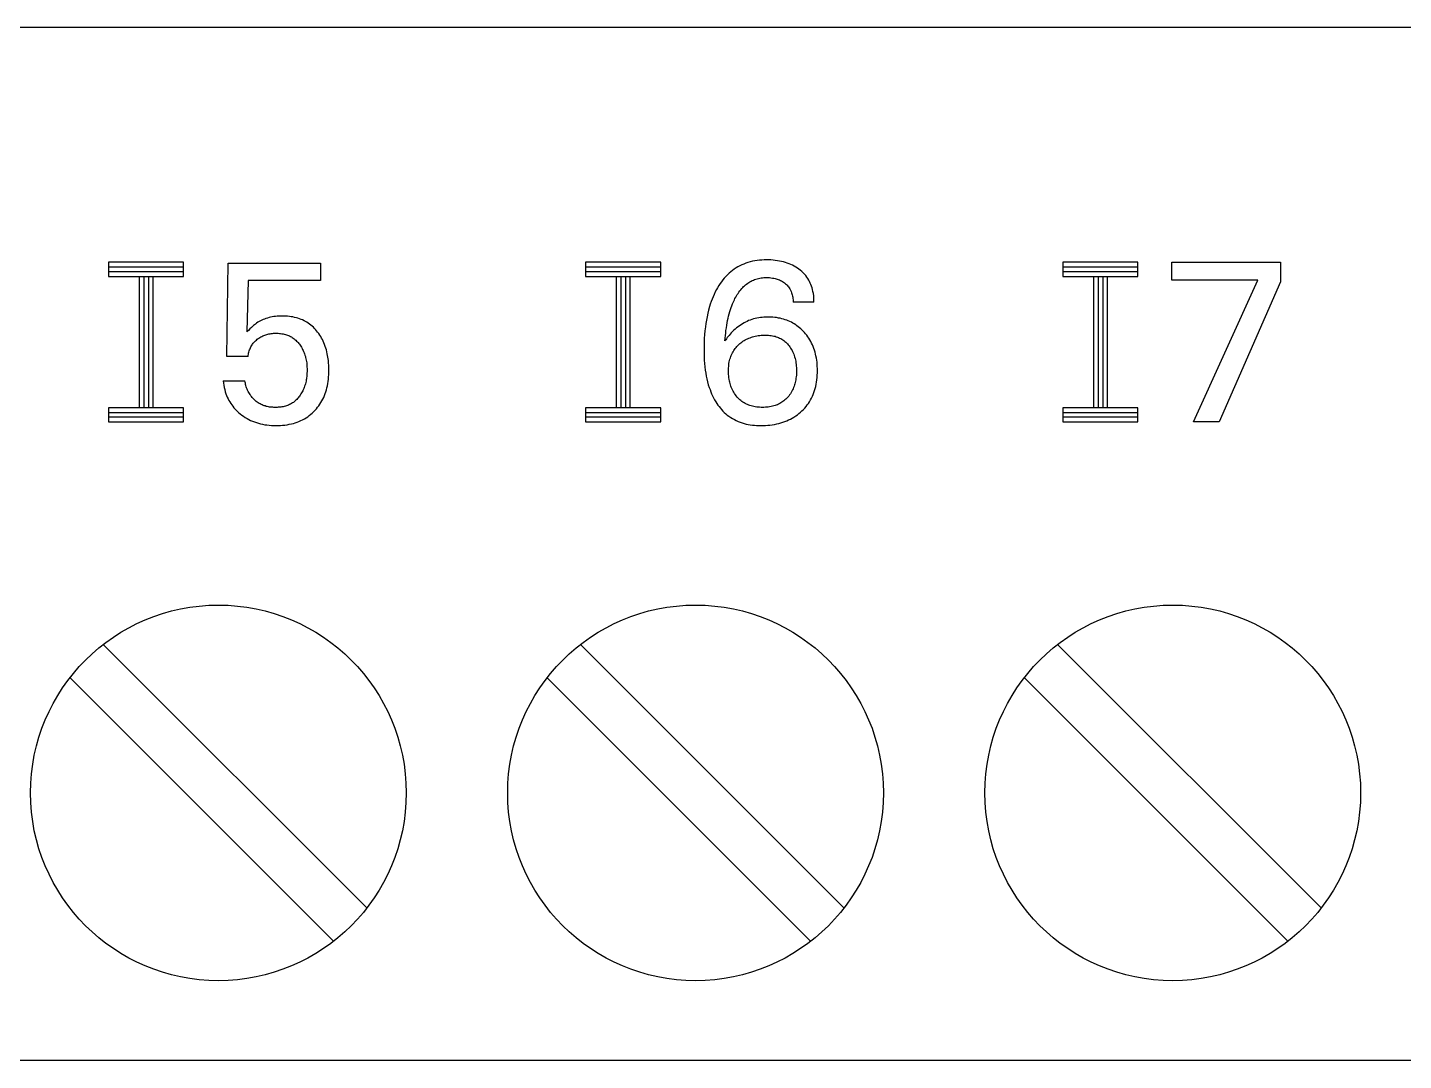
# Model space of a CAD drawing. Extents: x 0 to 420, y 0 to 297.
# Drawn here: x 171.86 to 186.51, y 237.47 to 248.47 of the extents above; entities that cross this region are included whole.
import ezdxf

# ---------------------------------------------------------------- set-up
doc = ezdxf.new("R2010")
doc.units = 0
doc.header["$LTSCALE"] = 23.1
doc.layers.add('10000_FRONT', color=7, linetype='CONTINUOUS')

msp = doc.modelspace()

# ---------------------------------------------------------------- linework, layer by layer
at = {"layer": '10000_FRONT', "color": 7, "linetype": 'CONTINUOUS'}
for p, q in [((203.56, 248.468), (134.06, 248.468)), ((172.72, 245.968), (172.72, 245.818)), ((173.52, 245.968), (172.72, 245.968)), ((173.52, 245.818), (173.52, 245.968)), ((173.979, 244.965), (173.993, 245.959)), ((173.993, 245.959), (174.977, 245.959)), ((174.977, 245.959), (174.977, 245.773)), ((177.8, 245.968), (177.8, 245.818)), ((178.6, 245.968), (177.8, 245.968)), ((178.6, 245.818), (178.6, 245.968)), ((179.483, 245.95), (179.462, 245.941)), ((179.504, 245.959), (179.483, 245.95)), ((179.528, 245.966), (179.504, 245.959)), ((179.552, 245.973), (179.528, 245.966)), ((179.576, 245.979), (179.552, 245.973)), ((179.6, 245.983), (179.576, 245.979)), ((179.625, 245.987), (179.6, 245.983)), ((179.65, 245.99), (179.625, 245.987)), ((179.674, 245.992), (179.65, 245.99)), ((179.699, 245.993), (179.674, 245.992)), ((179.724, 245.994), (179.699, 245.993)), ((179.748, 245.994), (179.724, 245.994)), ((179.771, 245.993), (179.748, 245.994)), ((179.795, 245.991), (179.771, 245.993)), ((179.819, 245.989), (179.795, 245.991)), ((179.842, 245.985), (179.819, 245.989)), ((179.865, 245.982), (179.842, 245.985)), ((179.886, 245.977), (179.865, 245.982)), ((179.906, 245.972), (179.886, 245.977)), ((179.927, 245.967), (179.906, 245.972)), ((179.947, 245.96), (179.927, 245.967)), ((179.966, 245.953), (179.947, 245.96)), ((179.986, 245.945), (179.966, 245.953)), ((182.88, 245.968), (182.88, 245.818)), ((183.68, 245.968), (182.88, 245.968)), ((183.68, 245.818), (183.68, 245.968)), ((184.04, 245.778), (184.04, 245.968)), ((184.04, 245.968), (185.196, 245.968)), ((185.196, 245.968), (185.196, 245.76)), ((173.52, 245.918), (172.72, 245.918)), ((173.52, 245.868), (172.72, 245.868)), ((172.72, 245.818), (173.52, 245.818)), ((173.045, 245.818), (173.045, 244.418)), ((173.095, 245.818), (173.095, 244.418)), ((173.145, 245.818), (173.145, 244.418)), ((173.195, 244.418), (173.195, 245.818)), ((178.6, 245.918), (177.8, 245.918)), ((178.6, 245.868), (177.8, 245.868)), ((177.8, 245.818), (178.6, 245.818)), ((178.125, 245.818), (178.125, 244.418)), ((178.175, 245.818), (178.175, 244.418)), ((178.225, 245.818), (178.225, 244.418)), ((178.275, 244.418), (178.275, 245.818)), ((179.292, 245.818), (179.276, 245.8)), ((179.309, 245.836), (179.292, 245.818)), ((179.327, 245.853), (179.309, 245.836)), ((179.345, 245.868), (179.327, 245.853)), ((179.363, 245.882), (179.345, 245.868)), ((179.381, 245.896), (179.363, 245.882)), ((179.401, 245.908), (179.381, 245.896)), ((179.421, 245.92), (179.401, 245.908)), ((179.441, 245.931), (179.421, 245.92)), ((179.462, 245.941), (179.441, 245.931)), ((179.682, 245.803), (179.696, 245.805)), ((179.696, 245.805), (179.71, 245.805)), ((179.71, 245.805), (179.724, 245.806)), ((179.724, 245.806), (179.74, 245.806)), ((179.74, 245.806), (179.756, 245.805)), ((179.756, 245.805), (179.773, 245.803)), ((180.003, 245.937), (179.986, 245.945)), ((180.021, 245.928), (180.003, 245.937)), ((180.038, 245.918), (180.021, 245.928)), ((180.054, 245.907), (180.038, 245.918)), ((180.07, 245.896), (180.054, 245.907)), ((180.085, 245.884), (180.07, 245.896)), ((180.101, 245.871), (180.085, 245.884)), ((180.116, 245.857), (180.101, 245.871)), ((180.13, 245.842), (180.116, 245.857)), ((180.143, 245.827), (180.13, 245.842)), ((180.155, 245.81), (180.143, 245.827)), ((180.166, 245.794), (180.155, 245.81)), ((183.68, 245.918), (182.88, 245.918)), ((183.68, 245.868), (182.88, 245.868)), ((182.88, 245.818), (183.68, 245.818)), ((183.205, 245.818), (183.205, 244.418)), ((183.255, 245.818), (183.255, 244.418)), ((183.305, 245.818), (183.305, 244.418)), ((183.355, 244.418), (183.355, 245.818)), ((174.206, 245.773), (174.193, 245.226)), ((174.977, 245.773), (174.206, 245.773)), ((179.193, 245.677), (179.18, 245.652)), ((179.205, 245.698), (179.193, 245.677)), ((179.217, 245.72), (179.205, 245.698)), ((179.231, 245.741), (179.217, 245.72)), ((179.245, 245.761), (179.231, 245.741)), ((179.26, 245.781), (179.245, 245.761)), ((179.276, 245.8), (179.26, 245.781)), ((179.432, 245.65), (179.441, 245.663)), ((179.441, 245.663), (179.451, 245.676)), ((179.451, 245.676), (179.461, 245.688)), ((179.461, 245.688), (179.472, 245.7)), ((179.472, 245.7), (179.482, 245.71)), ((179.482, 245.71), (179.492, 245.719)), ((179.492, 245.719), (179.503, 245.728)), ((179.503, 245.728), (179.514, 245.737)), ((179.514, 245.737), (179.525, 245.745)), ((179.525, 245.745), (179.537, 245.753)), ((179.537, 245.753), (179.549, 245.76)), ((179.549, 245.76), (179.561, 245.767)), ((179.561, 245.767), (179.573, 245.774)), ((179.573, 245.774), (179.586, 245.779)), ((179.586, 245.779), (179.599, 245.784)), ((179.599, 245.784), (179.612, 245.789)), ((179.612, 245.789), (179.626, 245.793)), ((179.626, 245.793), (179.64, 245.796)), ((179.64, 245.796), (179.654, 245.799)), ((179.654, 245.799), (179.668, 245.802)), ((179.668, 245.802), (179.682, 245.803)), ((179.773, 245.803), (179.789, 245.801)), ((179.789, 245.801), (179.805, 245.798)), ((179.805, 245.798), (179.816, 245.796)), ((179.816, 245.796), (179.828, 245.793)), ((179.828, 245.793), (179.839, 245.789)), ((179.839, 245.789), (179.851, 245.786)), ((179.851, 245.786), (179.862, 245.781)), ((179.862, 245.781), (179.873, 245.776)), ((179.873, 245.776), (179.885, 245.77)), ((179.885, 245.77), (179.896, 245.763)), ((179.896, 245.763), (179.908, 245.756)), ((179.908, 245.756), (179.918, 245.748)), ((179.918, 245.748), (179.929, 245.74)), ((179.929, 245.74), (179.937, 245.732)), ((179.937, 245.732), (179.945, 245.724)), ((179.945, 245.724), (179.953, 245.715)), ((179.953, 245.715), (179.96, 245.706)), ((179.96, 245.706), (179.967, 245.697)), ((179.967, 245.697), (179.973, 245.687)), ((179.973, 245.687), (179.979, 245.677)), ((179.979, 245.677), (179.984, 245.666)), ((179.984, 245.666), (179.989, 245.656)), ((180.176, 245.779), (180.166, 245.794)), ((180.184, 245.763), (180.176, 245.779)), ((180.192, 245.747), (180.184, 245.763)), ((180.198, 245.731), (180.192, 245.747)), ((180.205, 245.714), (180.198, 245.731)), ((180.21, 245.697), (180.205, 245.714)), ((180.215, 245.68), (180.21, 245.697)), ((180.22, 245.658), (180.215, 245.68)), ((180.225, 245.635), (180.22, 245.658)), ((184.956, 245.778), (184.04, 245.778)), ((184.27, 244.268), (184.956, 245.778)), ((185.196, 245.76), (184.544, 244.268)), ((179.127, 245.522), (179.119, 245.496)), ((179.136, 245.549), (179.127, 245.522)), ((179.146, 245.575), (179.136, 245.549)), ((179.156, 245.601), (179.146, 245.575)), ((179.168, 245.627), (179.156, 245.601)), ((179.18, 245.652), (179.168, 245.627)), ((179.357, 245.506), (179.365, 245.527)), ((179.365, 245.527), (179.374, 245.547)), ((179.374, 245.547), (179.383, 245.567)), ((179.383, 245.567), (179.39, 245.582)), ((179.39, 245.582), (179.398, 245.596)), ((179.398, 245.596), (179.406, 245.61)), ((179.406, 245.61), (179.414, 245.624)), ((179.414, 245.624), (179.422, 245.637)), ((179.422, 245.637), (179.432, 245.65)), ((179.989, 245.656), (179.993, 245.644)), ((179.993, 245.644), (179.996, 245.633)), ((179.996, 245.633), (179.999, 245.622)), ((179.999, 245.622), (180.002, 245.609)), ((180.002, 245.609), (180.005, 245.596)), ((180.005, 245.596), (180.006, 245.582)), ((180.006, 245.582), (180.008, 245.569)), ((180.008, 245.569), (180.008, 245.556)), ((180.008, 245.556), (180.008, 245.543)), ((180.231, 245.543), (180.008, 245.543)), ((180.228, 245.612), (180.225, 245.635)), ((180.23, 245.589), (180.228, 245.612)), ((180.231, 245.566), (180.23, 245.589)), ((180.231, 245.543), (180.231, 245.566)), ((174.381, 245.364), (174.366, 245.358)), ((174.397, 245.37), (174.381, 245.364)), ((174.413, 245.375), (174.397, 245.37)), ((174.429, 245.379), (174.413, 245.375)), ((174.445, 245.383), (174.429, 245.379)), ((174.461, 245.387), (174.445, 245.383)), ((174.479, 245.39), (174.461, 245.387)), ((174.497, 245.392), (174.479, 245.39)), ((174.516, 245.394), (174.497, 245.392)), ((174.534, 245.395), (174.516, 245.394)), ((174.552, 245.396), (174.534, 245.395)), ((174.57, 245.396), (174.552, 245.396)), ((174.589, 245.396), (174.57, 245.396)), ((174.608, 245.395), (174.589, 245.396)), ((174.627, 245.394), (174.608, 245.395)), ((174.646, 245.392), (174.627, 245.394)), ((174.665, 245.389), (174.646, 245.392)), ((174.684, 245.386), (174.665, 245.389)), ((174.702, 245.382), (174.684, 245.386)), ((174.721, 245.377), (174.702, 245.382)), ((174.737, 245.372), (174.721, 245.377)), ((174.754, 245.367), (174.737, 245.372)), ((174.77, 245.36), (174.754, 245.367)), ((179.093, 245.389), (179.086, 245.353)), ((179.1, 245.425), (179.093, 245.389)), ((179.109, 245.46), (179.1, 245.425)), ((179.119, 245.496), (179.109, 245.46)), ((179.311, 245.347), (179.317, 245.372)), ((179.317, 245.372), (179.322, 245.396)), ((179.322, 245.396), (179.329, 245.42)), ((179.329, 245.42), (179.335, 245.444)), ((179.335, 245.444), (179.342, 245.465)), ((179.342, 245.465), (179.349, 245.486)), ((179.349, 245.486), (179.357, 245.506)), ((179.587, 245.365), (179.57, 245.36)), ((179.605, 245.37), (179.587, 245.365)), ((179.624, 245.374), (179.605, 245.37)), ((179.642, 245.377), (179.624, 245.374)), ((179.661, 245.38), (179.642, 245.377)), ((179.68, 245.382), (179.661, 245.38)), ((179.698, 245.384), (179.68, 245.382)), ((179.717, 245.385), (179.698, 245.384)), ((179.736, 245.385), (179.717, 245.385)), ((179.755, 245.385), (179.736, 245.385)), ((179.775, 245.384), (179.755, 245.385)), ((179.794, 245.383), (179.775, 245.384)), ((179.814, 245.381), (179.794, 245.383)), ((179.833, 245.379), (179.814, 245.381)), ((179.852, 245.375), (179.833, 245.379)), ((179.871, 245.372), (179.852, 245.375)), ((179.89, 245.367), (179.871, 245.372)), ((179.907, 245.362), (179.89, 245.367)), ((174.209, 245.243), (174.193, 245.226)), ((174.226, 245.26), (174.209, 245.243)), ((174.241, 245.274), (174.226, 245.26)), ((174.256, 245.288), (174.241, 245.274)), ((174.265, 245.296), (174.256, 245.288)), ((174.274, 245.303), (174.265, 245.296)), ((174.284, 245.311), (174.274, 245.303)), ((174.296, 245.32), (174.284, 245.311)), ((174.31, 245.329), (174.296, 245.32)), ((174.323, 245.337), (174.31, 245.329)), ((174.337, 245.344), (174.323, 245.337)), ((174.351, 245.352), (174.337, 245.344)), ((174.366, 245.358), (174.351, 245.352)), ((174.786, 245.354), (174.77, 245.36)), ((174.802, 245.346), (174.786, 245.354)), ((174.817, 245.338), (174.802, 245.346)), ((174.832, 245.329), (174.817, 245.338)), ((174.847, 245.32), (174.832, 245.329)), ((174.861, 245.31), (174.847, 245.32)), ((174.875, 245.3), (174.861, 245.31)), ((174.888, 245.288), (174.875, 245.3)), ((174.901, 245.277), (174.888, 245.288)), ((174.913, 245.264), (174.901, 245.277)), ((174.925, 245.252), (174.913, 245.264)), ((174.936, 245.239), (174.925, 245.252)), ((174.947, 245.225), (174.936, 245.239)), ((174.959, 245.21), (174.947, 245.225)), ((179.07, 245.24), (179.066, 245.199)), ((179.075, 245.281), (179.07, 245.24)), ((179.08, 245.317), (179.075, 245.281)), ((179.086, 245.353), (179.08, 245.317)), ((179.291, 245.215), (179.294, 245.243)), ((179.294, 245.243), (179.298, 245.271)), ((179.298, 245.271), (179.302, 245.298)), ((179.302, 245.298), (179.306, 245.323)), ((179.306, 245.323), (179.311, 245.347)), ((179.364, 245.23), (179.35, 245.216)), ((179.378, 245.244), (179.364, 245.23)), ((179.392, 245.257), (179.378, 245.244)), ((179.407, 245.269), (179.392, 245.257)), ((179.423, 245.281), (179.407, 245.269)), ((179.438, 245.293), (179.423, 245.281)), ((179.454, 245.304), (179.438, 245.293)), ((179.47, 245.314), (179.454, 245.304)), ((179.486, 245.323), (179.47, 245.314)), ((179.502, 245.331), (179.486, 245.323)), ((179.519, 245.339), (179.502, 245.331)), ((179.535, 245.347), (179.519, 245.339)), ((179.552, 245.353), (179.535, 245.347)), ((179.57, 245.36), (179.552, 245.353)), ((179.924, 245.357), (179.907, 245.362)), ((179.941, 245.351), (179.924, 245.357)), ((179.957, 245.345), (179.941, 245.351)), ((179.974, 245.337), (179.957, 245.345)), ((179.99, 245.33), (179.974, 245.337)), ((180.006, 245.321), (179.99, 245.33)), ((180.021, 245.312), (180.006, 245.321)), ((180.036, 245.303), (180.021, 245.312)), ((180.05, 245.293), (180.036, 245.303)), ((180.064, 245.282), (180.05, 245.293)), ((180.078, 245.271), (180.064, 245.282)), ((180.091, 245.259), (180.078, 245.271)), ((180.104, 245.247), (180.091, 245.259)), ((180.117, 245.234), (180.104, 245.247)), ((180.129, 245.221), (180.117, 245.234)), ((180.142, 245.206), (180.129, 245.221)), ((174.237, 245.068), (174.242, 245.078)), ((174.242, 245.078), (174.249, 245.088)), ((174.249, 245.088), (174.255, 245.098)), ((174.255, 245.098), (174.262, 245.107)), ((174.262, 245.107), (174.27, 245.116)), ((174.27, 245.116), (174.278, 245.124)), ((174.278, 245.124), (174.286, 245.133)), ((174.286, 245.133), (174.295, 245.14)), ((174.295, 245.14), (174.304, 245.148)), ((174.304, 245.148), (174.313, 245.155)), ((174.313, 245.155), (174.322, 245.162)), ((174.322, 245.162), (174.332, 245.168)), ((174.332, 245.168), (174.342, 245.174)), ((174.342, 245.174), (174.352, 245.179)), ((174.352, 245.179), (174.362, 245.184)), ((174.362, 245.184), (174.373, 245.189)), ((174.373, 245.189), (174.383, 245.193)), ((174.383, 245.193), (174.394, 245.197)), ((174.394, 245.197), (174.406, 245.2)), ((174.406, 245.2), (174.417, 245.203)), ((174.417, 245.203), (174.428, 245.206)), ((174.428, 245.206), (174.441, 245.208)), ((174.441, 245.208), (174.453, 245.21)), ((174.453, 245.21), (174.465, 245.211)), ((174.465, 245.211), (174.478, 245.212)), ((174.478, 245.212), (174.49, 245.213)), ((174.49, 245.213), (174.503, 245.213)), ((174.503, 245.213), (174.515, 245.213)), ((174.515, 245.213), (174.528, 245.212)), ((174.528, 245.212), (174.541, 245.211)), ((174.541, 245.211), (174.553, 245.21)), ((174.553, 245.21), (174.566, 245.208)), ((174.566, 245.208), (174.578, 245.206)), ((174.578, 245.206), (174.591, 245.203)), ((174.591, 245.203), (174.603, 245.2)), ((174.603, 245.2), (174.614, 245.196)), ((174.614, 245.196), (174.625, 245.193)), ((174.625, 245.193), (174.636, 245.188)), ((174.636, 245.188), (174.646, 245.184)), ((174.646, 245.184), (174.657, 245.178)), ((174.657, 245.178), (174.667, 245.173)), ((174.667, 245.173), (174.677, 245.167)), ((174.677, 245.167), (174.686, 245.161)), ((174.686, 245.161), (174.696, 245.154)), ((174.696, 245.154), (174.705, 245.146)), ((174.705, 245.146), (174.714, 245.138)), ((174.714, 245.138), (174.722, 245.13)), ((174.722, 245.13), (174.731, 245.122)), ((174.731, 245.122), (174.739, 245.113)), ((174.739, 245.113), (174.746, 245.104)), ((174.746, 245.104), (174.753, 245.095)), ((174.753, 245.095), (174.761, 245.085)), ((174.761, 245.085), (174.768, 245.074)), ((174.768, 245.074), (174.775, 245.063)), ((174.969, 245.194), (174.959, 245.21)), ((174.979, 245.178), (174.969, 245.194)), ((174.989, 245.162), (174.979, 245.178)), ((174.998, 245.145), (174.989, 245.162)), ((175.006, 245.128), (174.998, 245.145)), ((175.014, 245.111), (175.006, 245.128)), ((175.021, 245.092), (175.014, 245.111)), ((175.028, 245.073), (175.021, 245.092)), ((175.034, 245.054), (175.028, 245.073)), ((179.061, 245.116), (179.06, 245.075)), ((179.06, 245.075), (179.06, 245.033)), ((179.063, 245.158), (179.061, 245.116)), ((179.066, 245.199), (179.063, 245.158)), ((179.283, 245.131), (179.285, 245.159)), ((179.291, 245.143), (179.283, 245.131)), ((179.285, 245.159), (179.288, 245.187)), ((179.288, 245.187), (179.291, 245.215)), ((179.299, 245.154), (179.291, 245.143)), ((179.308, 245.166), (179.299, 245.154)), ((179.317, 245.178), (179.308, 245.166)), ((179.327, 245.19), (179.317, 245.178)), ((179.337, 245.202), (179.327, 245.19)), ((179.35, 245.216), (179.337, 245.202)), ((179.402, 245.062), (179.411, 245.072)), ((179.411, 245.072), (179.421, 245.083)), ((179.421, 245.083), (179.431, 245.093)), ((179.431, 245.093), (179.442, 245.102)), ((179.442, 245.102), (179.452, 245.111)), ((179.452, 245.111), (179.463, 245.119)), ((179.463, 245.119), (179.475, 245.127)), ((179.475, 245.127), (179.486, 245.135)), ((179.486, 245.135), (179.498, 245.142)), ((179.498, 245.142), (179.511, 245.148)), ((179.511, 245.148), (179.524, 245.154)), ((179.524, 245.154), (179.537, 245.16)), ((179.537, 245.16), (179.551, 245.165)), ((179.551, 245.165), (179.564, 245.17)), ((179.564, 245.17), (179.578, 245.174)), ((179.578, 245.174), (179.592, 245.178)), ((179.592, 245.178), (179.606, 245.181)), ((179.606, 245.181), (179.622, 245.185)), ((179.622, 245.185), (179.638, 245.187)), ((179.638, 245.187), (179.654, 245.189)), ((179.654, 245.189), (179.67, 245.191)), ((179.67, 245.191), (179.686, 245.192)), ((179.686, 245.192), (179.702, 245.192)), ((179.702, 245.192), (179.718, 245.193)), ((179.718, 245.193), (179.732, 245.192)), ((179.732, 245.192), (179.746, 245.191)), ((179.746, 245.191), (179.761, 245.19)), ((179.761, 245.19), (179.775, 245.189)), ((179.775, 245.189), (179.789, 245.186)), ((179.789, 245.186), (179.803, 245.183)), ((179.803, 245.183), (179.817, 245.18)), ((179.817, 245.18), (179.829, 245.176)), ((179.829, 245.176), (179.841, 245.172)), ((179.841, 245.172), (179.853, 245.167)), ((179.853, 245.167), (179.865, 245.162)), ((179.865, 245.162), (179.877, 245.156)), ((179.877, 245.156), (179.888, 245.149)), ((179.888, 245.149), (179.899, 245.142)), ((179.899, 245.142), (179.91, 245.135)), ((179.91, 245.135), (179.92, 245.126)), ((179.92, 245.126), (179.93, 245.118)), ((179.93, 245.118), (179.939, 245.109)), ((179.939, 245.109), (179.948, 245.099)), ((179.948, 245.099), (179.957, 245.089)), ((179.957, 245.089), (179.965, 245.079)), ((179.965, 245.079), (179.974, 245.068)), ((180.154, 245.191), (180.142, 245.206)), ((180.166, 245.175), (180.154, 245.191)), ((180.177, 245.159), (180.166, 245.175)), ((180.187, 245.142), (180.177, 245.159)), ((180.197, 245.125), (180.187, 245.142)), ((180.206, 245.107), (180.197, 245.125)), ((180.214, 245.089), (180.206, 245.107)), ((180.222, 245.07), (180.214, 245.089)), ((174.206, 244.965), (173.979, 244.965)), ((174.206, 244.965), (174.208, 244.977)), ((174.208, 244.977), (174.21, 244.989)), ((174.21, 244.989), (174.212, 245.001)), ((174.212, 245.001), (174.215, 245.013)), ((174.215, 245.013), (174.219, 245.025)), ((174.219, 245.025), (174.223, 245.037)), ((174.223, 245.037), (174.227, 245.047)), ((174.227, 245.047), (174.232, 245.058)), ((174.232, 245.058), (174.237, 245.068)), ((174.775, 245.063), (174.781, 245.052)), ((174.781, 245.052), (174.787, 245.041)), ((174.787, 245.041), (174.793, 245.029)), ((174.793, 245.029), (174.798, 245.017)), ((174.798, 245.017), (174.803, 245.005)), ((174.803, 245.005), (174.808, 244.992)), ((174.808, 244.992), (174.812, 244.979)), ((174.812, 244.979), (174.816, 244.966)), ((174.816, 244.966), (174.819, 244.953)), ((174.819, 244.953), (174.822, 244.94)), ((174.822, 244.94), (174.825, 244.926)), ((174.825, 244.926), (174.828, 244.911)), ((175.04, 245.035), (175.034, 245.054)), ((175.045, 245.015), (175.04, 245.035)), ((175.049, 244.995), (175.045, 245.015)), ((175.053, 244.976), (175.049, 244.995)), ((175.056, 244.958), (175.053, 244.976)), ((175.059, 244.941), (175.056, 244.958)), ((175.061, 244.924), (175.059, 244.941)), ((179.06, 245.033), (179.061, 244.998)), ((179.061, 244.998), (179.062, 244.962)), ((179.062, 244.962), (179.063, 244.926)), ((179.063, 244.926), (179.066, 244.89)), ((179.333, 244.922), (179.336, 244.936)), ((179.336, 244.936), (179.341, 244.95)), ((179.341, 244.95), (179.345, 244.964)), ((179.345, 244.964), (179.35, 244.977)), ((179.35, 244.977), (179.356, 244.99)), ((179.356, 244.99), (179.363, 245.003)), ((179.363, 245.003), (179.37, 245.016)), ((179.37, 245.016), (179.377, 245.028)), ((179.377, 245.028), (179.385, 245.04)), ((179.385, 245.04), (179.393, 245.051)), ((179.393, 245.051), (179.402, 245.062)), ((179.974, 245.068), (179.982, 245.055)), ((179.982, 245.055), (179.989, 245.043)), ((179.989, 245.043), (179.997, 245.03)), ((179.997, 245.03), (180.003, 245.017)), ((180.003, 245.017), (180.009, 245.004)), ((180.009, 245.004), (180.015, 244.99)), ((180.015, 244.99), (180.02, 244.975)), ((180.02, 244.975), (180.025, 244.96)), ((180.025, 244.96), (180.029, 244.945)), ((180.029, 244.945), (180.033, 244.93)), ((180.033, 244.93), (180.036, 244.915)), ((180.23, 245.05), (180.222, 245.07)), ((180.236, 245.031), (180.23, 245.05)), ((180.242, 245.011), (180.236, 245.031)), ((180.247, 244.991), (180.242, 245.011)), ((180.252, 244.971), (180.247, 244.991)), ((180.256, 244.949), (180.252, 244.971)), ((180.26, 244.927), (180.256, 244.949)), ((180.263, 244.904), (180.26, 244.927)), ((174.828, 244.911), (174.83, 244.897)), ((174.83, 244.897), (174.831, 244.882)), ((174.831, 244.882), (174.833, 244.867)), ((174.833, 244.786), (174.832, 244.768)), ((174.833, 244.867), (174.833, 244.852)), ((174.833, 244.852), (174.834, 244.836)), ((174.834, 244.804), (174.833, 244.786)), ((174.834, 244.836), (174.834, 244.821)), ((174.834, 244.821), (174.834, 244.804)), ((175.064, 244.898), (175.061, 244.924)), ((175.065, 244.871), (175.064, 244.898)), ((175.066, 244.845), (175.065, 244.871)), ((175.065, 244.771), (175.066, 244.795)), ((175.067, 244.819), (175.066, 244.845)), ((175.066, 244.795), (175.067, 244.819)), ((179.066, 244.89), (179.07, 244.854)), ((179.07, 244.854), (179.074, 244.819)), ((179.074, 244.819), (179.079, 244.788)), ((179.079, 244.788), (179.084, 244.757)), ((179.32, 244.812), (179.321, 244.828)), ((179.321, 244.794), (179.32, 244.812)), ((179.321, 244.844), (179.323, 244.859)), ((179.321, 244.828), (179.321, 244.844)), ((179.321, 244.776), (179.321, 244.794)), ((179.323, 244.859), (179.324, 244.875)), ((179.324, 244.875), (179.326, 244.891)), ((179.326, 244.891), (179.329, 244.907)), ((179.329, 244.907), (179.333, 244.922)), ((180.036, 244.915), (180.038, 244.898)), ((180.038, 244.898), (180.041, 244.881)), ((180.041, 244.881), (180.042, 244.864)), ((180.042, 244.864), (180.044, 244.846)), ((180.044, 244.78), (180.043, 244.765)), ((180.044, 244.846), (180.044, 244.829)), ((180.044, 244.829), (180.044, 244.812)), ((180.044, 244.812), (180.044, 244.796)), ((180.044, 244.796), (180.044, 244.78)), ((180.265, 244.882), (180.263, 244.904)), ((180.266, 244.859), (180.265, 244.882)), ((180.267, 244.837), (180.266, 244.859)), ((180.266, 244.765), (180.267, 244.79)), ((180.267, 244.814), (180.267, 244.837)), ((180.267, 244.79), (180.267, 244.814)), ((173.94, 244.706), (173.943, 244.682)), ((173.94, 244.706), (174.173, 244.706)), ((173.943, 244.682), (173.947, 244.659)), ((173.947, 244.659), (173.951, 244.636)), ((173.951, 244.636), (173.957, 244.613)), ((174.174, 244.693), (174.173, 244.706)), ((174.177, 244.68), (174.174, 244.693)), ((174.179, 244.668), (174.177, 244.68)), ((174.183, 244.655), (174.179, 244.668)), ((174.187, 244.642), (174.183, 244.655)), ((174.191, 244.63), (174.187, 244.642)), ((174.804, 244.636), (174.799, 244.623)), ((174.808, 244.649), (174.804, 244.636)), ((174.813, 244.662), (174.808, 244.649)), ((174.816, 244.675), (174.813, 244.662)), ((174.82, 244.689), (174.816, 244.675)), ((174.823, 244.702), (174.82, 244.689)), ((174.825, 244.716), (174.823, 244.702)), ((174.827, 244.727), (174.825, 244.716)), ((174.829, 244.739), (174.827, 244.727)), ((174.83, 244.751), (174.829, 244.739)), ((174.832, 244.768), (174.83, 244.751)), ((175.04, 244.611), (175.045, 244.632)), ((175.045, 244.632), (175.05, 244.653)), ((175.05, 244.653), (175.055, 244.676)), ((175.055, 244.676), (175.059, 244.7)), ((175.059, 244.7), (175.062, 244.724)), ((175.062, 244.724), (175.064, 244.747)), ((175.064, 244.747), (175.065, 244.771)), ((179.084, 244.757), (179.091, 244.726)), ((179.091, 244.726), (179.098, 244.695)), ((179.098, 244.695), (179.106, 244.665)), ((179.106, 244.665), (179.116, 244.635)), ((179.116, 244.635), (179.124, 244.612)), ((179.323, 244.757), (179.321, 244.776)), ((179.325, 244.739), (179.323, 244.757)), ((179.327, 244.722), (179.325, 244.739)), ((179.331, 244.704), (179.327, 244.722)), ((179.334, 244.69), (179.331, 244.704)), ((179.337, 244.677), (179.334, 244.69)), ((179.341, 244.663), (179.337, 244.677)), ((179.346, 244.65), (179.341, 244.663)), ((179.35, 244.637), (179.346, 244.65)), ((179.356, 244.624), (179.35, 244.637)), ((180.014, 244.635), (180.009, 244.622)), ((180.019, 244.648), (180.014, 244.635)), ((180.024, 244.662), (180.019, 244.648)), ((180.028, 244.675), (180.024, 244.662)), ((180.031, 244.689), (180.028, 244.675)), ((180.034, 244.703), (180.031, 244.689)), ((180.037, 244.718), (180.034, 244.703)), ((180.039, 244.734), (180.037, 244.718)), ((180.041, 244.749), (180.039, 244.734)), ((180.043, 244.765), (180.041, 244.749)), ((180.244, 244.624), (180.249, 244.645)), ((180.249, 244.645), (180.254, 244.669)), ((180.254, 244.669), (180.258, 244.693)), ((180.258, 244.693), (180.262, 244.717)), ((180.262, 244.717), (180.264, 244.741)), ((180.264, 244.741), (180.266, 244.765)), ((173.957, 244.613), (173.964, 244.59)), ((173.964, 244.59), (173.971, 244.568)), ((173.971, 244.568), (173.978, 244.55)), ((173.978, 244.55), (173.985, 244.532)), ((173.985, 244.532), (173.994, 244.515)), ((173.994, 244.515), (174.002, 244.498)), ((174.002, 244.498), (174.012, 244.482)), ((174.196, 244.618), (174.191, 244.63)), ((174.201, 244.606), (174.196, 244.618)), ((174.207, 244.594), (174.201, 244.606)), ((174.213, 244.582), (174.207, 244.594)), ((174.22, 244.571), (174.213, 244.582)), ((174.227, 244.559), (174.22, 244.571)), ((174.235, 244.548), (174.227, 244.559)), ((174.242, 244.539), (174.235, 244.548)), ((174.25, 244.529), (174.242, 244.539)), ((174.258, 244.52), (174.25, 244.529)), ((174.267, 244.511), (174.258, 244.52)), ((174.276, 244.502), (174.267, 244.511)), ((174.285, 244.494), (174.276, 244.502)), ((174.294, 244.486), (174.285, 244.494)), ((174.304, 244.479), (174.294, 244.486)), ((174.706, 244.492), (174.697, 244.484)), ((174.715, 244.499), (174.706, 244.492)), ((174.724, 244.508), (174.715, 244.499)), ((174.732, 244.517), (174.724, 244.508)), ((174.74, 244.526), (174.732, 244.517)), ((174.747, 244.535), (174.74, 244.526)), ((174.755, 244.544), (174.747, 244.535)), ((174.762, 244.555), (174.755, 244.544)), ((174.769, 244.566), (174.762, 244.555)), ((174.776, 244.577), (174.769, 244.566)), ((174.782, 244.588), (174.776, 244.577)), ((174.788, 244.6), (174.782, 244.588)), ((174.794, 244.611), (174.788, 244.6)), ((174.799, 244.623), (174.794, 244.611)), ((174.981, 244.475), (174.992, 244.492)), ((174.992, 244.492), (175.001, 244.511)), ((175.001, 244.511), (175.011, 244.53)), ((175.011, 244.53), (175.019, 244.55)), ((175.019, 244.55), (175.027, 244.57)), ((175.027, 244.57), (175.034, 244.59)), ((175.034, 244.59), (175.04, 244.611)), ((179.124, 244.612), (179.132, 244.59)), ((179.132, 244.59), (179.141, 244.568)), ((179.141, 244.568), (179.151, 244.546)), ((179.151, 244.546), (179.162, 244.525)), ((179.162, 244.525), (179.173, 244.504)), ((179.173, 244.504), (179.185, 244.483)), ((179.362, 244.611), (179.356, 244.624)), ((179.369, 244.597), (179.362, 244.611)), ((179.376, 244.584), (179.369, 244.597)), ((179.385, 244.571), (179.376, 244.584)), ((179.394, 244.558), (179.385, 244.571)), ((179.403, 244.545), (179.394, 244.558)), ((179.413, 244.533), (179.403, 244.545)), ((179.422, 244.523), (179.413, 244.533)), ((179.432, 244.514), (179.422, 244.523)), ((179.442, 244.504), (179.432, 244.514)), ((179.453, 244.496), (179.442, 244.504)), ((179.464, 244.487), (179.453, 244.496)), ((179.475, 244.479), (179.464, 244.487)), ((179.901, 244.486), (179.89, 244.478)), ((179.911, 244.494), (179.901, 244.486)), ((179.921, 244.502), (179.911, 244.494)), ((179.931, 244.511), (179.921, 244.502)), ((179.941, 244.52), (179.931, 244.511)), ((179.946, 244.526), (179.941, 244.52)), ((179.952, 244.532), (179.946, 244.526)), ((179.962, 244.544), (179.952, 244.532)), ((179.971, 244.556), (179.962, 244.544)), ((179.98, 244.569), (179.971, 244.556)), ((179.988, 244.582), (179.98, 244.569)), ((179.996, 244.596), (179.988, 244.582)), ((180.003, 244.609), (179.996, 244.596)), ((180.009, 244.622), (180.003, 244.609)), ((180.183, 244.484), (180.194, 244.502)), ((180.194, 244.502), (180.205, 244.521)), ((180.205, 244.521), (180.214, 244.541)), ((180.214, 244.541), (180.223, 244.561)), ((180.223, 244.561), (180.231, 244.582)), ((180.231, 244.582), (180.237, 244.603)), ((180.237, 244.603), (180.244, 244.624)), ((172.72, 244.418), (172.72, 244.268)), ((173.52, 244.418), (172.72, 244.418)), ((172.72, 244.368), (173.52, 244.368)), ((173.52, 244.268), (173.52, 244.418)), ((174.012, 244.482), (174.022, 244.466)), ((174.022, 244.466), (174.032, 244.45)), ((174.032, 244.45), (174.044, 244.435)), ((174.044, 244.435), (174.055, 244.42)), ((174.055, 244.42), (174.068, 244.406)), ((174.068, 244.406), (174.081, 244.392)), ((174.081, 244.392), (174.095, 244.379)), ((174.095, 244.379), (174.109, 244.366)), ((174.109, 244.366), (174.123, 244.354)), ((174.123, 244.354), (174.14, 244.341)), ((174.14, 244.341), (174.158, 244.328)), ((174.314, 244.472), (174.304, 244.479)), ((174.324, 244.466), (174.314, 244.472)), ((174.334, 244.46), (174.324, 244.466)), ((174.345, 244.454), (174.334, 244.46)), ((174.356, 244.449), (174.345, 244.454)), ((174.366, 244.445), (174.356, 244.449)), ((174.377, 244.441), (174.366, 244.445)), ((174.388, 244.438), (174.377, 244.441)), ((174.399, 244.434), (174.388, 244.438)), ((174.41, 244.432), (174.399, 244.434)), ((174.422, 244.429), (174.41, 244.432)), ((174.433, 244.427), (174.422, 244.429)), ((174.445, 244.426), (174.433, 244.427)), ((174.456, 244.425), (174.445, 244.426)), ((174.468, 244.424), (174.456, 244.425)), ((174.479, 244.423), (174.468, 244.424)), ((174.491, 244.423), (174.479, 244.423)), ((174.503, 244.423), (174.491, 244.423)), ((174.516, 244.423), (174.503, 244.423)), ((174.528, 244.424), (174.516, 244.423)), ((174.541, 244.425), (174.528, 244.424)), ((174.554, 244.426), (174.541, 244.425)), ((174.566, 244.428), (174.554, 244.426)), ((174.579, 244.43), (174.566, 244.428)), ((174.591, 244.433), (174.579, 244.43)), ((174.604, 244.436), (174.591, 244.433)), ((174.615, 244.44), (174.604, 244.436)), ((174.626, 244.444), (174.615, 244.44)), ((174.637, 244.448), (174.626, 244.444)), ((174.647, 244.453), (174.637, 244.448)), ((174.658, 244.458), (174.647, 244.453)), ((174.668, 244.464), (174.658, 244.458)), ((174.678, 244.47), (174.668, 244.464)), ((174.688, 244.477), (174.678, 244.47)), ((174.697, 244.484), (174.688, 244.477)), ((174.858, 244.337), (174.874, 244.35)), ((174.874, 244.35), (174.89, 244.363)), ((174.89, 244.363), (174.905, 244.378)), ((174.905, 244.378), (174.92, 244.393)), ((174.92, 244.393), (174.933, 244.408)), ((174.933, 244.408), (174.946, 244.424)), ((174.946, 244.424), (174.959, 244.44)), ((174.959, 244.44), (174.97, 244.457)), ((174.97, 244.457), (174.981, 244.475)), ((177.8, 244.418), (177.8, 244.268)), ((178.6, 244.418), (177.8, 244.418)), ((177.8, 244.368), (178.6, 244.368)), ((178.6, 244.268), (178.6, 244.418)), ((179.185, 244.483), (179.197, 244.465)), ((179.197, 244.465), (179.208, 244.448)), ((179.208, 244.448), (179.221, 244.431)), ((179.221, 244.431), (179.234, 244.415)), ((179.234, 244.415), (179.247, 244.399)), ((179.247, 244.399), (179.261, 244.384)), ((179.261, 244.384), (179.276, 244.37)), ((179.276, 244.37), (179.291, 244.356)), ((179.291, 244.356), (179.307, 244.342)), ((179.307, 244.342), (179.325, 244.329)), ((179.486, 244.472), (179.475, 244.479)), ((179.498, 244.465), (179.486, 244.472)), ((179.511, 244.459), (179.498, 244.465)), ((179.523, 244.453), (179.511, 244.459)), ((179.536, 244.448), (179.523, 244.453)), ((179.549, 244.443), (179.536, 244.448)), ((179.563, 244.439), (179.549, 244.443)), ((179.576, 244.435), (179.563, 244.439)), ((179.591, 244.432), (179.576, 244.435)), ((179.606, 244.429), (179.591, 244.432)), ((179.621, 244.426), (179.606, 244.429)), ((179.636, 244.425), (179.621, 244.426)), ((179.651, 244.424), (179.636, 244.425)), ((179.667, 244.423), (179.651, 244.424)), ((179.682, 244.423), (179.667, 244.423)), ((179.697, 244.423), (179.682, 244.423)), ((179.713, 244.424), (179.697, 244.423)), ((179.728, 244.425), (179.713, 244.424)), ((179.743, 244.426), (179.728, 244.425)), ((179.759, 244.429), (179.743, 244.426)), ((179.774, 244.431), (179.759, 244.429)), ((179.789, 244.435), (179.774, 244.431)), ((179.802, 244.438), (179.789, 244.435)), ((179.816, 244.443), (179.802, 244.438)), ((179.829, 244.447), (179.816, 244.443)), ((179.842, 244.452), (179.829, 244.447)), ((179.854, 244.458), (179.842, 244.452)), ((179.867, 244.464), (179.854, 244.458)), ((179.879, 244.471), (179.867, 244.464)), ((179.89, 244.478), (179.879, 244.471)), ((180.036, 244.332), (180.054, 244.344)), ((180.054, 244.344), (180.071, 244.357)), ((180.071, 244.357), (180.087, 244.371)), ((180.087, 244.371), (180.103, 244.385)), ((180.103, 244.385), (180.118, 244.4)), ((180.118, 244.4), (180.132, 244.416)), ((180.132, 244.416), (180.146, 244.432)), ((180.146, 244.432), (180.159, 244.449)), ((180.159, 244.449), (180.172, 244.466)), ((180.172, 244.466), (180.183, 244.484)), ((182.88, 244.418), (182.88, 244.268)), ((183.68, 244.418), (182.88, 244.418)), ((182.88, 244.368), (183.68, 244.368)), ((183.68, 244.268), (183.68, 244.418)), ((173.52, 244.318), (172.72, 244.318)), ((172.72, 244.268), (173.52, 244.268)), ((174.158, 244.328), (174.176, 244.316)), ((174.176, 244.316), (174.195, 244.305)), ((174.195, 244.305), (174.214, 244.295)), ((174.214, 244.295), (174.233, 244.285)), ((174.233, 244.285), (174.253, 244.276)), ((174.253, 244.276), (174.274, 244.268)), ((174.274, 244.268), (174.295, 244.261)), ((174.295, 244.261), (174.316, 244.254)), ((174.316, 244.254), (174.338, 244.249)), ((174.338, 244.249), (174.359, 244.244)), ((174.359, 244.244), (174.383, 244.239)), ((174.383, 244.239), (174.407, 244.236)), ((174.407, 244.236), (174.431, 244.233)), ((174.431, 244.233), (174.455, 244.231)), ((174.455, 244.231), (174.479, 244.23)), ((174.479, 244.23), (174.503, 244.23)), ((174.503, 244.23), (174.526, 244.23)), ((174.526, 244.23), (174.55, 244.231)), ((174.55, 244.231), (174.574, 244.233)), ((174.574, 244.233), (174.597, 244.235)), ((174.597, 244.235), (174.621, 244.239)), ((174.621, 244.239), (174.644, 244.243)), ((174.644, 244.243), (174.667, 244.248)), ((174.667, 244.248), (174.688, 244.253)), ((174.688, 244.253), (174.708, 244.259)), ((174.708, 244.259), (174.728, 244.266)), ((174.728, 244.266), (174.748, 244.274)), ((174.748, 244.274), (174.768, 244.283)), ((174.768, 244.283), (174.787, 244.292)), ((174.787, 244.292), (174.806, 244.302)), ((174.806, 244.302), (174.824, 244.313)), ((174.824, 244.313), (174.841, 244.324)), ((174.841, 244.324), (174.858, 244.337)), ((178.6, 244.318), (177.8, 244.318)), ((177.8, 244.268), (178.6, 244.268)), ((179.325, 244.329), (179.344, 244.316)), ((179.344, 244.316), (179.363, 244.304)), ((179.363, 244.304), (179.383, 244.293)), ((179.383, 244.293), (179.403, 244.283)), ((179.403, 244.283), (179.424, 244.274)), ((179.424, 244.274), (179.445, 244.265)), ((179.445, 244.265), (179.467, 244.258)), ((179.467, 244.258), (179.488, 244.252)), ((179.488, 244.252), (179.509, 244.246)), ((179.509, 244.246), (179.531, 244.242)), ((179.531, 244.242), (179.553, 244.238)), ((179.553, 244.238), (179.575, 244.235)), ((179.575, 244.235), (179.597, 244.233)), ((179.597, 244.233), (179.619, 244.231)), ((179.619, 244.231), (179.642, 244.23)), ((179.642, 244.23), (179.664, 244.23)), ((179.664, 244.23), (179.688, 244.23)), ((179.688, 244.23), (179.713, 244.231)), ((179.713, 244.231), (179.738, 244.233)), ((179.738, 244.233), (179.762, 244.235)), ((179.762, 244.235), (179.786, 244.238)), ((179.786, 244.238), (179.811, 244.242)), ((179.811, 244.242), (179.835, 244.247)), ((179.835, 244.247), (179.856, 244.252)), ((179.856, 244.252), (179.878, 244.258)), ((179.878, 244.258), (179.899, 244.265)), ((179.899, 244.265), (179.92, 244.272)), ((179.92, 244.272), (179.941, 244.28)), ((179.941, 244.28), (179.961, 244.289)), ((179.961, 244.289), (179.981, 244.299)), ((179.981, 244.299), (180, 244.309)), ((180, 244.309), (180.018, 244.32)), ((180.018, 244.32), (180.036, 244.332)), ((183.68, 244.318), (182.88, 244.318)), ((182.88, 244.268), (183.68, 244.268)), ((184.544, 244.268), (184.27, 244.268)), ((175.469, 239.093), (172.665, 241.897)), ((180.549, 239.093), (177.745, 241.897)), ((185.629, 239.093), (182.825, 241.897)), ((172.311, 241.544), (175.115, 238.74)), ((177.391, 241.544), (180.195, 238.74)), ((182.471, 241.544), (185.275, 238.74)), ((203.56, 237.468), (134.06, 237.468))]:
    msp.add_line(p, q, dxfattribs=at)
for centre in [(173.89, 240.318), (178.97, 240.318), (184.05, 240.318)]:
    msp.add_circle(centre, 2, dxfattribs=at)

doc.saveas('drawing.dxf')
